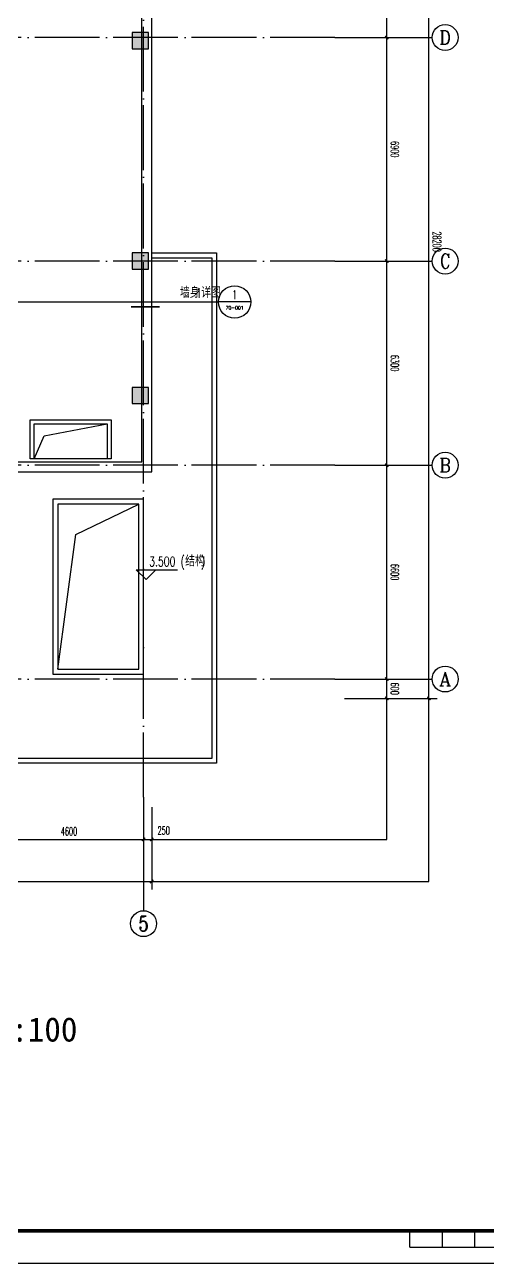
# Model space of a CAD drawing. Header units: millimetres. Extents: x -13830 to 215738, y -24143 to 193994.
# Drawn here: x 105817 to 120081, y 64957 to 103180 of the extents above; entities that cross this region are included whole.
import ezdxf
from ezdxf.enums import TextEntityAlignment as Align

# ---------------------------------------------------------------- set-up
doc = ezdxf.new("R2010")
doc.units = ezdxf.units.MM
doc.header["$LTSCALE"] = 100
doc.linetypes.add('DOTE', pattern=[2.42, 2, -0.2, 0.02, -0.2])
doc.layers.get('0').update_dxf_attribs({"linetype": 'CONTINUOUS'})
doc.layers.get('DEFPOINTS').update_dxf_attribs({"linetype": 'CONTINUOUS'})
for name, color, linetype in [('A-Drain-Well', 201, 'CONTINUOUS'), ('AXIS', 3, 'CONTINUOUS'), ('AXIS_TEXT', 7, 'CONTINUOUS'), ('COLUMN', 9, 'CONTINUOUS'), ('DIM_ELEV', 3, 'CONTINUOUS'), ('DIM_IDEN', 3, 'CONTINUOUS'), ('DOTE', 8, 'CONTINUOUS'), ('MCST 2F$0$A-_FLOR----_E-', 21, 'CONTINUOUS'), ('MCST 2F$0$A-_FURT----_E-', 9, 'CONTINUOUS'), ('PUB_HATCH', 8, 'CONTINUOUS'), ('PUB_TEXT', 7, 'CONTINUOUS'), ('图框', 7, 'CONTINUOUS')]:
    doc.layers.add(name, color=color, linetype=linetype)
doc.styles.add('_TCH_AXIS', font='COMPLEX', dxfattribs={"bigfont": 'GBCBIG'})
doc.styles.add('_TCH_DIM', font='SIMPLEX', dxfattribs={"bigfont": 'GBCBIG'})
doc.styles.add('_TCH_LABEL', font='COMPLEX', dxfattribs={"bigfont": 'GBCBIG'})
doc.styles.add('COMPLEX', font='COMPLEX')
doc.styles.add('DIM_FONT_T3', font='SIMPLEX', dxfattribs={"width": 0.494118, "bigfont": 'GBCBIG'})
doc.dimstyles.new('_TCH_ARCH&&100', dxfattribs={"dimtxt": 255, "dimasz": 100, "dimexe": 250, "dimexo": 300, "dimgap": 122.5, "dimtad": 1, "dimdec": 0, "dimzin": 0, "dimdsep": 46, "dimtxsty": 'DIM_FONT_T3', "dimblk": 'ARCHTICK', "dimcen": 0.09, "dimclrt": 7, "dimazin": 0, "dimtfac": 1, "dimtdec": 0, "dimtix": 1, "dimtmove": 2, "dimatfit": 3, "dimldrblk": 'ARCHTICK', "dimfxl": 1, "dimtolj": 1, "dimtzin": 0, "dimarcsym": 0})

# ---------------------------------------------------------------- blocks, each defined once
blk = doc.blocks.new('TJAD_TK_A1')
at = {"layer": '图框'}
for p, q in [((870.88, 361.45), (870.88, 366.45)), ((880.88, 361.45), (880.88, 366.45)), ((890.88, 361.45), (890.88, 366.45)), ((870.88, 361.45), (970.88, 361.45)), ((500.38, 356.45), (1341.38, 356.45))]:
    blk.add_line(p, q, dxfattribs=at)
at = {"layer": '图框', "const_width": 1.2}
blk.add_lwpolyline([(1331.38, 940.45), (525.38, 940.45), (525.38, 366.45), (1331.38, 366.45)], close=True, dxfattribs=at)
blk = doc.blocks.new('180703-expo')
at = {"layer": '图框'}
blk.add_blockref('TJAD_TK_A1', (-500.38, -356.45), dxfattribs=at)
blk = doc.blocks.new('_AXISO')
blk.add_circle((0, 0), 0.5)
at = {"layer": 'AXIS_TEXT', "style": 'COMPLEX', "width": 1.041667}
blk.add_attdef('A', text='', height=0.56, dxfattribs=at).set_placement((-0.25, -0.28), (0.25, -0.28), align=Align.FIT)
blk = doc.blocks.new('_ArchTick')
at = {"color": 0, "linetype": 'ByBlock', "const_width": 0.4}
blk.add_lwpolyline([(-0.5, -0.5), (0.5, 0.5)], dxfattribs=at)
blk = doc.blocks.new('*D1024')
at = {"layer": 'AXIS', "color": 0, "lineweight": -2, "transparency": 16777216}
for p, q in [((-450, -3900), (-450, -6450)), ((19400, -3900), (19400, -6450)), ((-450, -6200), (19400, -6200))]:
    blk.add_line(p, q, dxfattribs=at)
at = {"layer": 'DEFPOINTS', "color": 0, "transparency": 16777216}
for p in [(-450, -3600), (19400, -3600), (19400, -6200)]:
    blk.add_point(p, dxfattribs=at)
at = {"layer": 'AXIS', "color": 0, "lineweight": -2, "transparency": 16777216, "xscale": 100, "yscale": 100, "zscale": 100, "rotation": 180}
blk.add_blockref('_ArchTick', (-450, -6200), dxfattribs=at)
at = {"layer": 'AXIS', "color": 0, "lineweight": -2, "transparency": 16777216, "xscale": 100, "yscale": 100, "zscale": 100}
blk.add_blockref('_ArchTick', (19400, -6200), dxfattribs=at)
at = {"layer": 'AXIS', "color": 7, "transparency": 16777216, "insert": (9475, -5950), "char_height": 255, "attachment_point": 5, "style": 'DIM_FONT_T3'}
blk.add_mtext('\\A1;19850', dxfattribs=at)
blk = doc.blocks.new('*D1028')
at = {"layer": 'AXIS', "color": 0, "lineweight": -2, "transparency": 16777216}
for p, q in [((14550, -3900), (14550, -5150)), ((19150, -3900), (19150, -5150)), ((14550, -4900), (19150, -4900))]:
    blk.add_line(p, q, dxfattribs=at)
at = {"layer": 'DEFPOINTS', "color": 0, "transparency": 16777216}
for p in [(14550, -3600), (19150, -3600), (19150, -4900)]:
    blk.add_point(p, dxfattribs=at)
at = {"layer": 'AXIS', "color": 0, "lineweight": -2, "transparency": 16777216, "xscale": 100, "yscale": 100, "zscale": 100, "rotation": 180}
blk.add_blockref('_ArchTick', (14550, -4900), dxfattribs=at)
at = {"layer": 'AXIS', "color": 0, "lineweight": -2, "transparency": 16777216, "xscale": 100, "yscale": 100, "zscale": 100}
blk.add_blockref('_ArchTick', (19150, -4900), dxfattribs=at)
at = {"layer": 'AXIS', "color": 7, "transparency": 16777216, "insert": (16850, -4650), "char_height": 255, "attachment_point": 5, "style": 'DIM_FONT_T3'}
blk.add_mtext('\\A1;4600', dxfattribs=at)
blk = doc.blocks.new('*D1029')
at = {"layer": 'AXIS', "color": 0, "lineweight": -2, "transparency": 16777216}
for p, q in [((19150, -3900), (19150, -5150)), ((19400, -3900), (19400, -5150)), ((19150, -4900), (19400, -4900))]:
    blk.add_line(p, q, dxfattribs=at)
at = {"layer": 'DEFPOINTS', "color": 0, "transparency": 16777216}
for p in [(19150, -3600), (19400, -3600), (19400, -4900)]:
    blk.add_point(p, dxfattribs=at)
at = {"layer": 'AXIS', "color": 0, "lineweight": -2, "transparency": 16777216, "xscale": 100, "yscale": 100, "zscale": 100, "rotation": 180}
blk.add_blockref('_ArchTick', (19150, -4900), dxfattribs=at)
at = {"layer": 'AXIS', "color": 0, "lineweight": -2, "transparency": 16777216, "xscale": 100, "yscale": 100, "zscale": 100}
blk.add_blockref('_ArchTick', (19400, -4900), dxfattribs=at)
at = {"layer": 'AXIS', "color": 7, "transparency": 16777216, "insert": (19770, -4625), "char_height": 255, "attachment_point": 5, "style": 'DIM_FONT_T3'}
blk.add_mtext('\\A1;250', dxfattribs=at)
blk = doc.blocks.new('*D1037')
at = {"layer": 'AXIS', "color": 0, "lineweight": -2, "transparency": 16777216}
for p, q in [((25350, 27650), (28200, 27650)), ((27950, -550), (27950, 27650)), ((25350, -550), (28200, -550))]:
    blk.add_line(p, q, dxfattribs=at)
at = {"layer": 'DEFPOINTS', "color": 0, "transparency": 16777216}
for p in [(25050, 27650), (27950, 27650), (25050, -550)]:
    blk.add_point(p, dxfattribs=at)
at = {"layer": 'AXIS', "color": 0, "lineweight": -2, "transparency": 16777216, "xscale": 100, "yscale": 100, "zscale": 100}
for p, rotation in [((27950, 27650), 90.0000788328642), ((27950, -550), 270.0000788328642)]:
    blk.add_blockref('_ArchTick', p, dxfattribs=dict(at, rotation=rotation))
at = {"layer": 'AXIS', "color": 7, "transparency": 16777216, "insert": (28200, 13550), "char_height": 255, "attachment_point": 5, "rotation": 270.0001, "style": 'DIM_FONT_T3'}
blk.add_mtext('\\A1;28200', dxfattribs=at)
blk = doc.blocks.new('*D1038')
at = {"layer": 'AXIS', "color": 0, "lineweight": -2, "transparency": 16777216}
for p, q in [((25900, 50), (26900, 50)), ((26650, -550), (26650, 50)), ((25900, -550), (26900, -550))]:
    blk.add_line(p, q, dxfattribs=at)
at = {"layer": 'DEFPOINTS', "color": 0, "transparency": 16777216}
for p in [(25600, 50), (26650, 50), (25600, -550)]:
    blk.add_point(p, dxfattribs=at)
at = {"layer": 'AXIS', "color": 0, "lineweight": -2, "transparency": 16777216, "xscale": 100, "yscale": 100, "zscale": 100}
for p, rotation in [((26650, 50), 90.00007883286408), ((26650, -550), 270.0000788328641)]:
    blk.add_blockref('_ArchTick', p, dxfattribs=dict(at, rotation=rotation))
at = {"layer": 'AXIS', "color": 7, "transparency": 16777216, "insert": (26900, -250), "char_height": 255, "attachment_point": 5, "rotation": 270.0001, "style": 'DIM_FONT_T3'}
blk.add_mtext('\\A1;600', dxfattribs=at)
blk = doc.blocks.new('*D1039')
at = {"layer": 'AXIS', "color": 0, "lineweight": -2, "transparency": 16777216}
for p, q in [((25900, 6650), (26900, 6650)), ((26650, 50), (26650, 6650)), ((25900, 50), (26900, 50))]:
    blk.add_line(p, q, dxfattribs=at)
at = {"layer": 'DEFPOINTS', "color": 0, "transparency": 16777216}
for p in [(25600, 6650), (26650, 6650), (25600, 50)]:
    blk.add_point(p, dxfattribs=at)
at = {"layer": 'AXIS', "color": 0, "lineweight": -2, "transparency": 16777216, "xscale": 100, "yscale": 100, "zscale": 100}
for p, rotation in [((26650, 6650), 90.00007883286418), ((26650, 50), 270.0000788328642)]:
    blk.add_blockref('_ArchTick', p, dxfattribs=dict(at, rotation=rotation))
at = {"layer": 'AXIS', "color": 7, "transparency": 16777216, "insert": (26900, 3350), "char_height": 255, "attachment_point": 5, "rotation": 270.0001, "style": 'DIM_FONT_T3'}
blk.add_mtext('\\A1;6600', dxfattribs=at)
blk = doc.blocks.new('*D1040')
at = {"layer": 'AXIS', "color": 0, "lineweight": -2, "transparency": 16777216}
for p, q in [((25900, 12950), (26900, 12950)), ((26650, 6650), (26650, 12950)), ((25900, 6650), (26900, 6650))]:
    blk.add_line(p, q, dxfattribs=at)
at = {"layer": 'DEFPOINTS', "color": 0, "transparency": 16777216}
for p in [(25600, 12950), (26650, 12950), (25600, 6650)]:
    blk.add_point(p, dxfattribs=at)
at = {"layer": 'AXIS', "color": 0, "lineweight": -2, "transparency": 16777216, "xscale": 100, "yscale": 100, "zscale": 100}
for p, rotation in [((26650, 12950), 90.00007883286418), ((26650, 6650), 270.0000788328642)]:
    blk.add_blockref('_ArchTick', p, dxfattribs=dict(at, rotation=rotation))
at = {"layer": 'AXIS', "color": 7, "transparency": 16777216, "insert": (26900, 9800), "char_height": 255, "attachment_point": 5, "rotation": 270.0001, "style": 'DIM_FONT_T3'}
blk.add_mtext('\\A1;6300', dxfattribs=at)
blk = doc.blocks.new('*D1041')
at = {"layer": 'AXIS', "color": 0, "lineweight": -2, "transparency": 16777216}
for p, q in [((25900, 19850), (26900, 19850)), ((26650, 12950), (26650, 19850)), ((25900, 12950), (26900, 12950))]:
    blk.add_line(p, q, dxfattribs=at)
at = {"layer": 'DEFPOINTS', "color": 0, "transparency": 16777216}
for p in [(25600, 19850), (26650, 19850), (25600, 12950)]:
    blk.add_point(p, dxfattribs=at)
at = {"layer": 'AXIS', "color": 0, "lineweight": -2, "transparency": 16777216, "xscale": 100, "yscale": 100, "zscale": 100}
for p, rotation in [((26650, 19850), 90.00007883286418), ((26650, 12950), 270.0000788328642)]:
    blk.add_blockref('_ArchTick', p, dxfattribs=dict(at, rotation=rotation))
at = {"layer": 'AXIS', "color": 7, "transparency": 16777216, "insert": (26900, 16400), "char_height": 255, "attachment_point": 5, "rotation": 270.0001, "style": 'DIM_FONT_T3'}
blk.add_mtext('\\A1;6900', dxfattribs=at)
blk = doc.blocks.new('*D1042')
at = {"layer": 'AXIS', "color": 0, "lineweight": -2, "transparency": 16777216}
for p, q in [((25900, 27650), (26900, 27650)), ((26650, 19850), (26650, 27650)), ((25900, 19850), (26900, 19850))]:
    blk.add_line(p, q, dxfattribs=at)
at = {"layer": 'DEFPOINTS', "color": 0, "transparency": 16777216}
for p in [(25600, 27650), (26650, 27650), (25600, 19850)]:
    blk.add_point(p, dxfattribs=at)
at = {"layer": 'AXIS', "color": 0, "lineweight": -2, "transparency": 16777216, "xscale": 100, "yscale": 100, "zscale": 100}
for p, rotation in [((26650, 27650), 90.0000788328642), ((26650, 19850), 270.0000788328642)]:
    blk.add_blockref('_ArchTick', p, dxfattribs=dict(at, rotation=rotation))
at = {"layer": 'AXIS', "color": 7, "transparency": 16777216, "insert": (26900, 23750), "char_height": 255, "attachment_point": 5, "rotation": 270.0001, "style": 'DIM_FONT_T3'}
blk.add_mtext('\\A1;7800', dxfattribs=at)
blk = doc.blocks.new('_FZH')
blk.add_lwpolyline([(-0.5, -0.5), (0.5, -0.5), (0.5, 0.5), (-0.5, 0.5)], close=True)
at = {"layer": 'PUB_HATCH'}
blk.add_solid([(-0.5, -0.5), (0.5, -0.5), (-0.5, 0.5), (0.5, 0.5)], dxfattribs=at)
blk = doc.blocks.new('sfdsfsfdsdfs10')
at = {"layer": 'COLUMN', "color": 3, "rotation": 270}
for p, xscale, yscale, zscale in [((5150, 28250), 500, 500, 500), ((9850, 28250), 500, 500, 500), ((15200, 28250), 499.9999999995343, 499.9999999995343, 499.9999999995343), ((19700, 28250), 499.9999999995343, 499.9999999995343, 499.9999999995343), ((650, 20300), 499.9999999995343, 499.9999999995343, 499.9999999995343), ((9850, 20300), 499.9999999995343, 499.9999999995343, 499.9999999995343), ((15200, 20300), 500.0000000002328, 500.0000000002328, 500.0000000002328), ((19700, 20300), 500.0000000002328, 500.0000000002328, 500.0000000002328), ((650, 13500), 499.9999999997672, 499.9999999997672, 499.9999999997672), ((9850, 13500), 500.0000000000001, 500.0000000000001, 500.0000000000001), ((15200, 13500), 500.0000000002328, 500.0000000002328, 500.0000000002328), ((19700, 13500), 500, 500, 500), ((19700, 9350), 500, 500, 500), ((650, 7250), 500.0000000006985, 500.0000000006985, 500.0000000006985), ((9850, 7250), 500.0000000002328, 500.0000000002328, 500.0000000002328), ((15200, 7250), 499.9999999995343, 499.9999999995343, 499.9999999995343), ((650, 450), 500.0000000006985, 500.0000000006985, 500.0000000006985), ((9850, 450), 499.9999999997672, 499.9999999997672, 499.9999999997672), ((15200, 450), 500, 500, 500)]:
    blk.add_blockref('_FZH', p, dxfattribs=dict(at, xscale=xscale, yscale=yscale, zscale=zscale))
blk = doc.blocks.new('dsffsfddf')
at = {"layer": 'AXIS'}
for p, q in [((25050, 19850), (28050, 19850)), ((25050, 12950), (28050, 12950)), ((25050, 6650), (28050, 6650)), ((25050, 50), (28050, 50)), ((19150, -3600), (19150, -7100))]:
    blk.add_line(p, q, dxfattribs=at)
at = {"layer": 'DOTE', "linetype": 'DOTE', "ltscale": 10}
for p, q in [((19150, -3600), (19150, 31000)), ((25050, 19850), (-1850, 19850)), ((25050, 12950), (-1850, 12950)), ((25050, 6650), (-1850, 6650)), ((25050, 50), (-1850, 50))]:
    blk.add_line(p, q, dxfattribs=at)
at = {"layer": 'AXIS'}
ref = blk.add_blockref('_AXISO', (28450, 19850), dxfattribs=dict(at, xscale=800, yscale=800, zscale=800))
ref.add_attrib('A', 'D', dxfattribs={"layer": 'AXIS_TEXT', "height": 435.3, "style": '_TCH_AXIS'}).set_placement((28273.8, 19632.4), (28626.2, 19632.4), align=Align.FIT)
ref = blk.add_blockref('_AXISO', (28450, 12950), dxfattribs=dict(at, xscale=800, yscale=800, zscale=800))
ref.add_attrib('A', 'C', dxfattribs={"layer": 'AXIS_TEXT', "height": 455.7, "style": '_TCH_AXIS'}).set_placement((28287.3, 12722.2), (28612.7, 12722.2), align=Align.FIT)
ref = blk.add_blockref('_AXISO', (28450, 6650), dxfattribs=dict(at, xscale=800, yscale=800, zscale=800))
ref.add_attrib('A', 'B', dxfattribs={"layer": 'AXIS_TEXT', "height": 435.3, "style": '_TCH_AXIS'}).set_placement((28273.8, 6432.4), (28626.2, 6432.4), align=Align.FIT)
ref = blk.add_blockref('_AXISO', (28450, 50), dxfattribs=dict(at, xscale=800, yscale=800, zscale=800))
ref.add_attrib('A', 'A', dxfattribs={"layer": 'AXIS_TEXT', "height": 425.2, "style": '_TCH_AXIS'}).set_placement((28267.8, -162.6), (28632.3, -162.6), align=Align.FIT)
ref = blk.add_blockref('_AXISO', (19150, -7500), dxfattribs=dict(at, xscale=800, yscale=800, zscale=800))
ref.add_attrib('A', '5', dxfattribs={"layer": 'AXIS_TEXT', "height": 465.9, "style": '_TCH_AXIS'}).set_placement((18994.7, -7733), (19305.3, -7733), align=Align.FIT)
for p1, p2, distance, picture, middle in [((25050, -549.7), (25050, 27650), -2900, '*D1037', (28200, 13550.2)), ((25599.9, 19850), (25599.9, 27650), -1050.1, '*D1042', (26900, 23750)), ((25599.9, 12950), (25599.9, 19850), -1050.1, '*D1041', (26900, 16400)), ((25599.9, 6650), (25599.9, 12950), -1050.1, '*D1040', (26900, 9800)), ((25599.9, 50), (25599.9, 6650), -1050.1, '*D1039', (26900, 3350)), ((25599.9, -549.7), (25599.9, 50), -1050.1, '*D1038', (26900, -249.8)), ((-450, -3600), (19400, -3600), -2600, '*D1024', (9475, -5950)), ((14550, -3600), (19150, -3600), -1300, '*D1028', (16850, -4650))]:
    dim = blk.add_aligned_dim(p1=p1, p2=p2, distance=distance, dimstyle='_TCH_ARCH&&100', dxfattribs=at)
    dim.commit()
    dim.dimension.update_dxf_attribs({"geometry": picture, "text_midpoint": middle})
dim = blk.add_linear_dim(base=(19400, -4900), p1=(19150, -3600), p2=(19400, -3600), angle=0, dimstyle='_TCH_ARCH&&100', dxfattribs=at)
dim.commit()
dim.dimension.update_dxf_attribs({"geometry": '*D1029', "text_midpoint": (19770, -4625), "dimtype": 161})

msp = doc.modelspace()

# ---------------------------------------------------------------- linework, layer by layer
at = {"layer": 'DEFPOINTS'}
for points in [[(85882.4, 76737.4), (118282.4, 76737.4), (118282.4, 116537.4), (85882.4, 116537.4)], [(87182.4, 78037.4), (116982.4, 78037.4), (116982.4, 115237.4), (87182.4, 115237.4)]]:
    msp.add_lwpolyline(points, close=True, dxfattribs=at)
at = {"layer": 'DIM_ELEV'}
for p, q in [((109558.1, 86059.8), (109258.1, 86359.8)), ((109258.1, 86359.8), (110524.1, 86359.8)), ((109558.1, 86059.8), (109858.1, 86359.8))]:
    msp.add_line(p, q, dxfattribs=at)
at = {"layer": 'DIM_IDEN'}
for p, q in [((104024.5, 94624.4), (111286.1, 94624.4)), ((111286.1, 94624.4), (111790.2, 94624.4)), ((112790.2, 94624.4), (111790.2, 94624.4))]:
    msp.add_line(p, q, dxfattribs=at)
at = {"layer": 'DIM_IDEN', "const_width": 50}
msp.add_lwpolyline([(109098.5, 94474.4), (109973.4, 94474.4)], dxfattribs=at)
at = {"layer": 'DIM_IDEN'}
msp.add_circle((112290.2, 94624.4), 500, dxfattribs=at)
at = {"layer": 'MCST 2F$0$A-_FLOR----_E-'}
for points in [[(105332.4, 89387.4), (109732.4, 89387.4), (109732.4, 110987.4), (94482.4, 110987.4), (94482.4, 103137.4)], [(105332.4, 89687.4), (109432.4, 89687.4), (109432.4, 110687.4), (94782.4, 110687.4), (94782.4, 103137.4)]]:
    msp.add_lwpolyline(points, dxfattribs=at)
at = {"layer": 'MCST 2F$0$A-_FURT----_E-', "color": 8}
for points in [[(109732.4, 96137.4), (111732.4, 96137.4), (111732.4, 80387.4), (102372.4, 80387.4), (102372.4, 82387.4)], [(109732.4, 95987.4), (111582.4, 95987.4), (111582.4, 80537.4), (102522.4, 80537.4), (102522.4, 82387.4)], [(106102.4, 89787.4), (106413.9, 90490), (108362.4, 90867.4)], [(106832.4, 83287.4), (107388.1, 87451.7), (109332.4, 88387.4)]]:
    msp.add_lwpolyline(points, dxfattribs=at)
for points in [[(105982.4, 90987.4), (108482.4, 90987.4), (108482.4, 89787.4), (105982.4, 89787.4)], [(106102.4, 90867.4), (108362.4, 90867.4), (108362.4, 89787.4), (106102.4, 89787.4)], [(106682.4, 83137.4), (109482.4, 83137.4), (109482.4, 88537.4), (106682.4, 88537.4)], [(106832.4, 83287.4), (109332.4, 83287.4), (109332.4, 88387.4), (106832.4, 88387.4)]]:
    msp.add_lwpolyline(points, close=True, dxfattribs=at)

# ---------------------------------------------------------------- block references
at = {"xscale": 100, "yscale": 100, "zscale": 100}
msp.add_blockref('180703-expo', (80648.2, 64957.2), dxfattribs=at)
at = {"layer": 'A-Drain-Well'}
for name, p in [('dsffsfddf', (90332.4, 82937.4)), ('sfdsfsfdsdfs10', (89682.4, 82387.4))]:
    msp.add_blockref(name, p, dxfattribs=at)

# ---------------------------------------------------------------- texts
at = {"layer": 'PUB_TEXT', "style": '_TCH_DIM'}
for s, p in [('墙身', (110605.5, 94751.7)), ('详图', (111257, 94751.7)), ('结构', (110764.1, 86464.8))]:
    msp.add_text(s, height=337.59, dxfattribs=at).set_placement(p)
at = {"layer": 'PUB_TEXT', "style": '_TCH_DIM', "width": 0.705882}
for s, p in [('1', (111097, 94751.7)), ('(', (110624.1, 86464.8)), (')', (111255.6, 86464.8)), ('3.500', (109654.1, 86464.8))]:
    msp.add_text(s, height=297.5, dxfattribs=at).set_placement(p)
at = {"layer": 'PUB_TEXT', "style": '_TCH_LABEL'}
for s, height, p, p2 in [('1', 267.7, (112232.8, 94716), (112347.6, 94716)), ('70-001', 101.67, (112011.8, 94397.3), (112568.6, 94397.3))]:
    msp.add_text(s, height=height, dxfattribs=at).set_placement(p, p2, align=Align.FIT)
at = {"layer": 'PUB_TEXT'}
msp.add_text('1:100', height=750, dxfattribs=at).set_placement((104890, 71798.6))

doc.saveas('drawing.dxf')
